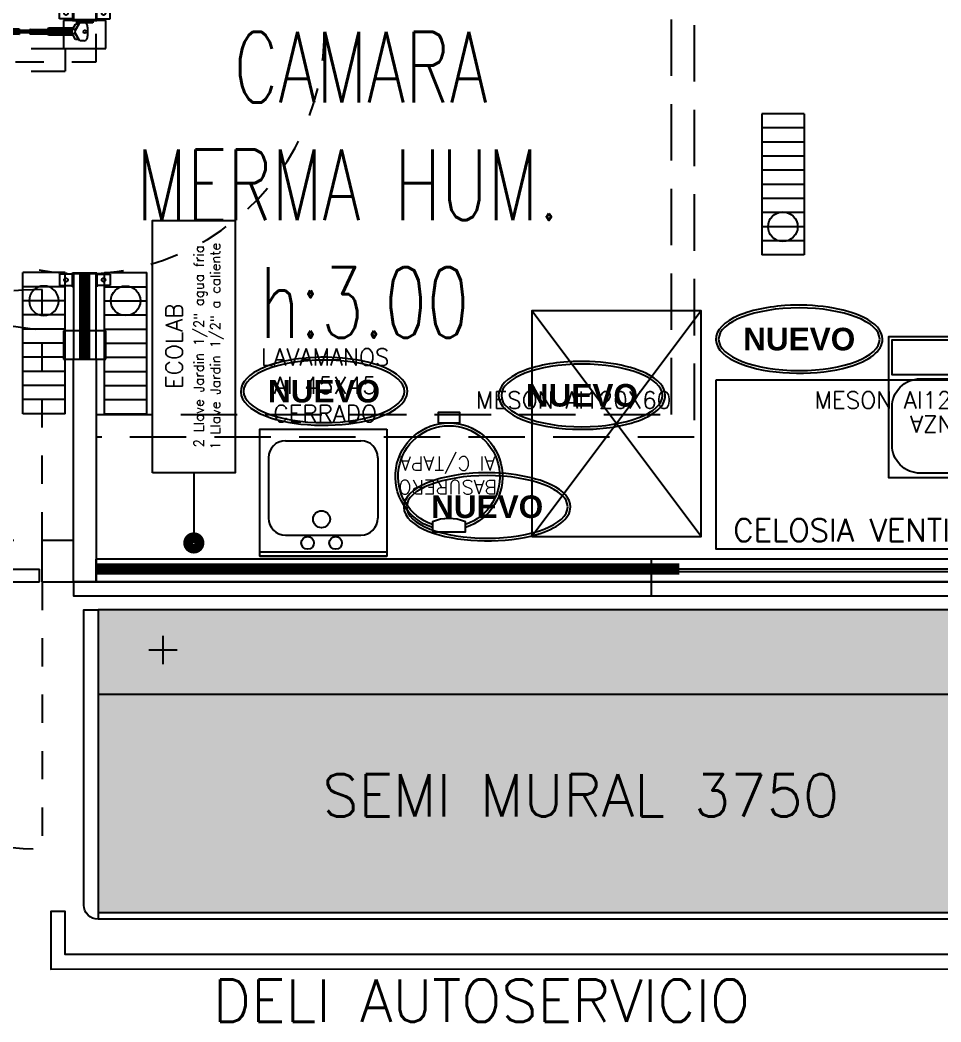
# Model space of a CAD drawing. Header units: millimetres. Extents: x 340 to 1003762, y 22 to 362022.
# Drawn here: x 406.991 to 410.256, y 86.413 to 89.963 of the extents above; entities that cross this region are included whole.
import ezdxf
from ezdxf.enums import TextEntityAlignment as Align
from ezdxf.xclip import XClip

# ---------------------------------------------------------------- set-up
doc = ezdxf.new("R2010")
doc.units = ezdxf.units.MM
doc.header["$XCLIPFRAME"] = 0
for name, pattern in [('LSBB_P_002 - PLANTA 1° NIVEL SALA DE VENTAS$0$000_ALTILLO PROPUESTA$0$HIDDEN', [0.375, 0.25, -0.125]), ('LSBB_P_002 - PLANTA 1° NIVEL SALA DE VENTAS$0$CONTINUOS', [0]), ('LSBB_P_002 - PLANTA 1° NIVEL SALA DE VENTAS$0$DASHED', [0.75, 0.5, -0.25]), ('LSBB_P_002 - PLANTA 1° NIVEL SALA DE VENTAS$0$HIDDEN2', [0.1875, 0.125, -0.0625]), ('LSBB_P_002 - PLANTA 1° NIVEL SALA DE VENTAS$0$Z-ARQUITECTURA$0$HIDDEN', [0.375, 0.25, -0.125])]:
    doc.linetypes.add(name, pattern=pattern)
for name, color, linetype in [('LSBB_P_002 - PLANTA 1° NIVEL SALA DE VENTAS$0$1208_Sala de Ventas$0$PROTO_MUEBLES FRIO', 2, 'Continuous'), ('LSBB_P_002 - PLANTA 1° NIVEL SALA DE VENTAS$0$A- TABIQUE TIPO SHAFT', 3, 'Continuous'), ('LSBB_P_002 - PLANTA 1° NIVEL SALA DE VENTAS$0$A-ACTIVOS NUEVOS', 20, 'Continuous'), ('LSBB_P_002 - PLANTA 1° NIVEL SALA DE VENTAS$0$A-Artefactos', 8, 'Continuous'), ('LSBB_P_002 - PLANTA 1° NIVEL SALA DE VENTAS$0$A-DEMOLICIONES', 30, 'LSBB_P_002 - PLANTA 1° NIVEL SALA DE VENTAS$0$DASHED'), ('LSBB_P_002 - PLANTA 1° NIVEL SALA DE VENTAS$0$A-Equipamiento acero inox', 8, 'Continuous'), ('LSBB_P_002 - PLANTA 1° NIVEL SALA DE VENTAS$0$A-Equipos', 8, 'Continuous'), ('LSBB_P_002 - PLANTA 1° NIVEL SALA DE VENTAS$0$A-LAYOUT', 7, 'Continuous'), ('LSBB_P_002 - PLANTA 1° NIVEL SALA DE VENTAS$0$A-MOBILIARIO', 8, 'Continuous'), ('LSBB_P_002 - PLANTA 1° NIVEL SALA DE VENTAS$0$A-MUEBLES FRIO', 2, 'Continuous'), ('LSBB_P_002 - PLANTA 1° NIVEL SALA DE VENTAS$0$A-PANEL CAMARA NUEVO', 10, 'LSBB_P_002 - PLANTA 1° NIVEL SALA DE VENTAS$0$CONTINUOS'), ('LSBB_P_002 - PLANTA 1° NIVEL SALA DE VENTAS$0$A-PUERTAS NUEVAS', 10, 'Continuous'), ('LSBB_P_002 - PLANTA 1° NIVEL SALA DE VENTAS$0$A-SALA DEFENSAS', 9, 'Continuous'), ('LSBB_P_002 - PLANTA 1° NIVEL SALA DE VENTAS$0$A-SE CONSTRUYE RELLENO', 10, 'LSBB_P_002 - PLANTA 1° NIVEL SALA DE VENTAS$0$CONTINUOS'), ('LSBB_P_002 - PLANTA 1° NIVEL SALA DE VENTAS$0$A-TABIQUE-CAMARA', 4, 'Continuous'), ('LSBB_P_002 - PLANTA 1° NIVEL SALA DE VENTAS$0$A-Textos', 2, 'Continuous'), ('LSBB_P_002 - PLANTA 1° NIVEL SALA DE VENTAS$0$A-TRAS-EQPM', 8, 'Continuous'), ('LSBB_P_002 - PLANTA 1° NIVEL SALA DE VENTAS$0$A-VENTANAS', 8, 'Continuous'), ('LSBB_P_002 - PLANTA 1° NIVEL SALA DE VENTAS$0$CANALETA-DESAGUE', 4, 'Continuous'), ('LSBB_P_002 - PLANTA 1° NIVEL SALA DE VENTAS$0$E-TABIQUE-CAMARA', 1, 'Continuous'), ('LSBB_P_002 - PLANTA 1° NIVEL SALA DE VENTAS$0$L-PILETAS EXISTENTES', 8, 'Continuous'), ('LSBB_P_002 - PLANTA 1° NIVEL SALA DE VENTAS$0$LLAVES ECOLAB', 90, 'Continuous'), ('LSBB_P_002 - PLANTA 1° NIVEL SALA DE VENTAS$0$PUERTAS', 2, 'Continuous'), ('XREF', 7, 'Continuous')]:
    doc.layers.add(name, color=color, linetype=linetype)
doc.layers.add('LSBB_P_002 - PLANTA 1° NIVEL SALA DE VENTAS$0$A-SALA-HATCH-DELI', color=7, linetype='Continuous', true_color=0x9d00d1)
doc.styles.add('LSBB_P_002 - PLANTA 1° NIVEL SALA DE VENTAS$0$1208_Sala de Ventas$0$ARQ', font='SIMPLEX.shx')
doc.styles.add('LSBB_P_002 - PLANTA 1° NIVEL SALA DE VENTAS$0$ARIAL', font='')
doc.styles.add('LSBB_P_002 - PLANTA 1° NIVEL SALA DE VENTAS$0$Estilo1', font='GOTHIC.TTF', dxfattribs={"height": 0.24})
doc.styles.add('LSBB_P_002 - PLANTA 1° NIVEL SALA DE VENTAS$0$LQUI-AP-REV11$0$LQUI-E-003$0$ROMANS', font='romans.shx')
doc.styles.add('LSBB_P_002 - PLANTA 1° NIVEL SALA DE VENTAS$0$ROMANS', font='romans')
doc.styles.add('LSBB_P_002 - PLANTA 1° NIVEL SALA DE VENTAS$0$YUDICAD_ROMANS', font='romans.shx')
doc.styles.get('LSBB_P_002 - PLANTA 1° NIVEL SALA DE VENTAS$0$ARIAL').set_extended_font_data('Arial', bold=True)

# ---------------------------------------------------------------- blocks, each defined once
blk = doc.blocks.new('LSBB_P_002 - PLANTA 1° NIVEL SALA DE VENTAS$0$PAI doble')
at = {"layer": 'LSBB_P_002 - PLANTA 1° NIVEL SALA DE VENTAS$0$PUERTAS'}
for p, q in [((0, -0.0662), (0, 0.0662)), ((0.1003, 0.0662, 0.0106), (0, 0.0662, 0.0106)), ((0.1003, -0.0662), (0.1003, 0.0662)), ((1.9003, -0.0662), (1.9003, 0.0662)), ((1.9003, 0.0662, 0.0106), (2.0006, 0.0662, 0.0106)), ((2.0006, -0.0662), (2.0006, 0.0662)), ((0.1003, -0.0662), (0, -0.0662)), ((1.9003, -0.0662), (2.0006, -0.0662))]:
    blk.add_line(p, q, dxfattribs=at)
at = {"layer": 'LSBB_P_002 - PLANTA 1° NIVEL SALA DE VENTAS$0$PUERTAS', "color": 8, "linetype": 'LSBB_P_002 - PLANTA 1° NIVEL SALA DE VENTAS$0$HIDDEN2', "ltscale": 0.5}
blk.add_line((0.1003, 0.0662), (1.9003, 0.0662), dxfattribs=at)
at = {"layer": 'LSBB_P_002 - PLANTA 1° NIVEL SALA DE VENTAS$0$PUERTAS', "color": 2, "ltscale": 0.5}
for p, q in [((1.0003, -0.0264), (0.1083, -0.0264)), ((0.1083, -0.0662), (0.1083, -0.0264)), ((1.0003, -0.0264), (1.8924, -0.0264)), ((1.0003, -0.0662), (1.0003, -0.0264)), ((1.0003, -0.0662), (1.0003, -0.0264)), ((1.8924, -0.0662), (1.8924, -0.0264)), ((1.0003, -0.0662), (0.1083, -0.0662)), ((1.0003, -0.0662), (1.8924, -0.0662))]:
    blk.add_line(p, q, dxfattribs=at)
at = {"layer": 'LSBB_P_002 - PLANTA 1° NIVEL SALA DE VENTAS$0$PUERTAS', "color": 4}
for p, q in [((0.233, -0.0192), (0.311, -0.0192)), ((0.233, -0.0192), (0.233, -0.0264)), ((1.7676, -0.0192), (1.6896, -0.0192)), ((1.7676, -0.0192), (1.7676, -0.0264)), ((0.233, -0.0734), (0.233, -0.0662)), ((0.233, -0.0734), (0.311, -0.0734)), ((1.7676, -0.0734), (1.6896, -0.0734)), ((1.7676, -0.0734), (1.7676, -0.0662))]:
    blk.add_line(p, q, dxfattribs=at)
at = {"layer": 'LSBB_P_002 - PLANTA 1° NIVEL SALA DE VENTAS$0$PUERTAS', "color": 8, "linetype": 'LSBB_P_002 - PLANTA 1° NIVEL SALA DE VENTAS$0$HIDDEN2', "ltscale": 0.5}
for points in [[(0.1003, 0.0662), (0.1003, 0.8657)], [(1.9003, 0.0662), (1.9003, 0.8657)], [(0.1003, -0.0662), (0.1003, -0.9184)], [(1.9003, -0.0662), (1.9003, -0.9184)]]:
    blk.add_lwpolyline(points, dxfattribs=at)
for centre, start, end in [((0.1083, -0.0264), 269.4883, 90.5117), ((1.8924, -0.0264), 89.4883, 270.5117)]:
    blk.add_arc(centre, 0.8921, start, end, dxfattribs=at)
at = {"layer": 'LSBB_P_002 - PLANTA 1° NIVEL SALA DE VENTAS$0$PUERTAS', "color": 4}
for centre, radius, start, end in [((1.0588, -3.6376, 0.0106), 3.6961, 91.932, 98.2415), ((0.9324, 0.0078, 0.0106), 0.0487, 315.4476, 87.9321), ((1.0682, 0.0078, 0.0106), 0.0487, 92.0679, 224.5524), ((0.987, -1.4252, 0.0106), 1.4838, 76.971, 86.9312), ((0.2234, 1.0847, 0.0106), 1.1073, 274.5376, 286.0166), ((1.8346, 3.0659, 0.0106), 3.0885, 260.4367, 267.3083), ((0.2234, -1.1773, 0.0106), 1.1073, 73.9834, 85.4624), ((0.9324, -0.1004, 0.0106), 0.0487, 272.0679, 44.5524), ((1.0682, -0.1004, 0.0106), 0.0487, 135.4476, 267.9321), ((1.8346, -3.1585, 0.0106), 3.0885, 92.6917, 99.5633), ((1.0588, 3.545, 0.0106), 3.6961, 261.7585, 268.068), ((0.987, 1.3326, 0.0106), 1.4838, 273.0688, 283.029)]:
    blk.add_arc(centre, radius, start, end, dxfattribs=at)
blk = doc.blocks.new('LSBB_P_002 - PLANTA 1° NIVEL SALA DE VENTAS$0$A$C0C1D28A6')
at = {"color": 8}
blk.add_circle((0.4, 0.075), 0.0524, dxfattribs=at)
at = {"layer": 'LSBB_P_002 - PLANTA 1° NIVEL SALA DE VENTAS$0$CANALETA-DESAGUE', "color": 8}
for p, q in [((0, 0.15), (0.5, 0.15)), ((0, 0.15), (0, 0)), ((0.05, 0.15), (0.05, 0)), ((0.1, 0.15), (0.1, 0)), ((0.15, 0.15), (0.15, 0)), ((0.2, 0.15), (0.2, 0)), ((0.25, 0.15), (0.25, 0)), ((0.3, 0.15), (0.3, 0)), ((0.35, 0.15), (0.35, 0)), ((0.4, 0.15), (0.4, 0)), ((0.45, 0.15), (0.45, 0)), ((0.5, 0.15), (0.5, 0)), ((0, 0), (0.5, 0))]:
    blk.add_line(p, q, dxfattribs=at)
blk = doc.blocks.new('LSBB_P_002 - PLANTA 1° NIVEL SALA DE VENTAS$0$BALANZA')
at = {"layer": 'LSBB_P_002 - PLANTA 1° NIVEL SALA DE VENTAS$0$A-Equipos'}
for points in [[(-0.2386, 0.2033), (0.2614, 0.2033), (0.2614, -0.2967), (-0.2386, -0.2967)], [(-0.2281, -0.1607), (0.2504, -0.1607), (0.2504, -0.2848), (-0.2281, -0.2848)]]:
    blk.add_lwpolyline(points, close=True, dxfattribs=at)
blk.add_lwpolyline([(-0.1296, 0.1873), (0.1504, 0.1873, -0.414214), (0.2504, 0.0873), (0.2504, -0.0471, -0.414214), (0.1504, -0.1471), (-0.1296, -0.1471, -0.414214), (-0.2296, -0.0471), (-0.2296, 0.0873, -0.414214)], format="xyb", close=True, dxfattribs=at)
at = {"layer": 'LSBB_P_002 - PLANTA 1° NIVEL SALA DE VENTAS$0$A-Equipos', "insert": (0.0141, 0.0437), "char_height": 0.06, "width": 2.665849, "attachment_point": 2, "style": 'LSBB_P_002 - PLANTA 1° NIVEL SALA DE VENTAS$0$Estilo1'}
blk.add_mtext('{\\Fromans|c0;BALANZA}', dxfattribs=at)
blk = doc.blocks.new('LSBB_P_002 - PLANTA 1° NIVEL SALA DE VENTAS$0$Basurero a.inox con tapa')
at = {"layer": 'LSBB_P_002 - PLANTA 1° NIVEL SALA DE VENTAS$0$A-TRAS-EQPM'}
blk.add_lwpolyline([(36252.54, -6635.72), (36256.2, -6635.72), (36256.2, -6647.33), (36252.54, -6647.33)], dxfattribs=at)
blk.add_lwpolyline([(36217.61, -6637.72), (36217.61, -6645.33), (36213.95, -6645.33), (36213.95, -6637.72)], close=True, dxfattribs=at)
at = {"layer": 'LSBB_P_002 - PLANTA 1° NIVEL SALA DE VENTAS$0$A-TRAS-EQPM', "ltscale": 3}
for radius, start, end in [(19, 17.787, 342.213), (18, 18.8112, 341.1888)]:
    blk.add_arc((36236.61, -6641.52), radius, start, end, dxfattribs=at)
at = {"layer": 'LSBB_P_002 - PLANTA 1° NIVEL SALA DE VENTAS$0$A-TRAS-EQPM'}
blk.add_arc((36266.36, -6641.52), 14.99, 157.2212, 202.7788, dxfattribs=at)
blk = doc.blocks.new('LSBB_P_002 - PLANTA 1° NIVEL SALA DE VENTAS$0$BAS')
at = {"layer": 'LSBB_P_002 - PLANTA 1° NIVEL SALA DE VENTAS$0$A-TRAS-EQPM', "linetype": 'Continuous', "extrusion": (0, 0, -1), "xscale": 0.01, "yscale": 0.01, "zscale": -0.01}
blk.add_blockref('LSBB_P_002 - PLANTA 1° NIVEL SALA DE VENTAS$0$Basurero a.inox con tapa', (-813.2584, 115.2507), dxfattribs=at)
at = {"layer": 'LSBB_P_002 - PLANTA 1° NIVEL SALA DE VENTAS$0$A-MOBILIARIO', "ltscale": 0.25, "insert": (450.9047, 48.8395), "char_height": 0.05, "width": 1.146377, "attachment_point": 5, "rotation": 90, "style": 'LSBB_P_002 - PLANTA 1° NIVEL SALA DE VENTAS$0$ROMANS'}
blk.add_mtext('\\A1;BASURERO\\PAI C/TAPA', dxfattribs=at)
blk = doc.blocks.new('LSBB_P_002 - PLANTA 1° NIVEL SALA DE VENTAS$0$LLAVE ECOLAB')
at = {"layer": 'LSBB_P_002 - PLANTA 1° NIVEL SALA DE VENTAS$0$LLAVES ECOLAB', "color": 8}
blk.add_lwpolyline([(-1.5014, 0.5435), (-1.5014, 1.4369), (-1.2086, 1.4369), (-1.2086, 0.5435)], close=True, dxfattribs=at)
for points in [[(-1.355, 0.5435), (-1.355, 0.2948)], [(-1.355, 0.5107), (-1.355, 0.2948)]]:
    blk.add_lwpolyline(points, dxfattribs=at)
at = {"layer": 'LSBB_P_002 - PLANTA 1° NIVEL SALA DE VENTAS$0$LLAVES ECOLAB', "color": 8, "const_width": 0.035}
blk.add_lwpolyline([(-1.375, 0.2948, 1), (-1.335, 0.2948, 1)], format="xyb", close=True, dxfattribs=at)
blk.add_lwpolyline([(-1.375, 0.2948, 1), (-1.335, 0.2948, 1)], format="xyb", close=True, dxfattribs=at)
at = {"layer": 'LSBB_P_002 - PLANTA 1° NIVEL SALA DE VENTAS$0$A-MOBILIARIO', "ltscale": 0.25, "insert": (-1.3522, 0.9916), "char_height": 0.06, "width": 1.146377, "attachment_point": 5, "rotation": 90, "style": 'LSBB_P_002 - PLANTA 1° NIVEL SALA DE VENTAS$0$ROMANS'}
blk.add_mtext('\\A1;ECOLAB\\P{\\H0.58333x;2 Llave Jardin 1/2" agua fria\\P1 Llave Jardin 1/2" a caliente}', dxfattribs=at)
blk = doc.blocks.new('LSBB_P_002 - PLANTA 1° NIVEL SALA DE VENTAS$0$Z-ARQUITECTURA$0$PUERTA POLICARBONATO 90')
at = {"color": 8, "linetype": 'LSBB_P_002 - PLANTA 1° NIVEL SALA DE VENTAS$0$Z-ARQUITECTURA$0$HIDDEN', "ltscale": 0.2}
for p, q in [((-0.0424, 0.05), (-0.0424, 0.003)), ((-0.0024, 0.05), (-0.0424, 0.05)), ((-0.0024, 0.003), (-0.0024, 0.05)), ((0.9024, 0.05, 0), (0.9424, 0.05, 0)), ((0.9024, 0.003, 0), (0.9024, 0.05, 0)), ((0.9424, 0.05, 0), (0.9424, 0.003, 0)), ((-0.0424, -0.13), (-0.0424, -0.083)), ((-0.0024, -0.083), (-0.0024, -0.13)), ((0.9024, -0.083, 0), (0.9024, -0.13, 0)), ((0.9424, -0.13, 0), (0.9424, -0.083, 0)), ((-0.0024, -0.13), (-0.0424, -0.13)), ((0.9024, -0.13, 0), (0.9424, -0.13, 0))]:
    blk.add_line(p, q, dxfattribs=at)
for p, q in [((0.003, 0.003), (-0.047, 0.003)), ((-0.047, 0), (-0.047, 0.003)), ((0, 0), (-0.047, 0)), ((0, -0.08), (0, 0)), ((0.003, -0.083), (0.003, 0.003)), ((0.897, -0.083), (0.897, 0.003)), ((0.897, 0.003), (0.947, 0.003)), ((0.9, -0.08), (0.9, 0)), ((0.9, 0), (0.947, 0)), ((0.947, 0, 0), (0.947, 0.003, 0)), ((0.003, -0.011), (0.003, -0.069)), ((0.003, -0.011), (0.011, -0.011)), ((0.011, -0.011), (0.011, -0.069)), ((0.011, -0.0335), (0.0157, -0.0335)), ((0.011, -0.0335), (0.011, -0.0465)), ((0.059, -0.0297), (0.027, -0.0297)), ((0.003, -0.069), (0.011, -0.069)), ((0.011, -0.0417), (0.011, -0.0577)), ((0.043, -0.0757), (0.011, -0.0577)), ((0.016, -0.0616), (0.016, -0.0731)), ((0.0355, -0.0726), (0.016, -0.0616)), ((0.075, -0.0577), (0.043, -0.0757)), ((0.07, -0.0616), (0.0505, -0.0726)), ((0.07, -0.0616), (0.07, -0.0731)), ((0.075, -0.0417), (0.075, -0.0577)), ((-0.047, -0.08), (0, -0.08)), ((-0.047, -0.083), (-0.047, -0.08)), ((-0.047, -0.083), (0.003, -0.083)), ((0.0305, -0.0813), (0.016, -0.0731)), ((0.0305, -0.0813), (0.0305, -0.1691)), ((0.0355, -0.0726), (0.0355, -0.1721)), ((0.0355, -0.0743), (0.0355, -0.1713)), ((0.0355, -0.0853), (0.0505, -0.0853)), ((0.0405, -0.0853), (0.0405, -0.8998)), ((0.0455, -0.0853), (0.0455, -0.8998)), ((0.0505, -0.0726), (0.0505, -0.1721)), ((0.0505, -0.0743), (0.0505, -0.1713)), ((0.07, -0.0731), (0.0555, -0.0813)), ((0.0555, -0.0813), (0.0555, -0.1691)), ((0.947, -0.083), (0.897, -0.083)), ((0.947, -0.08), (0.9, -0.08)), ((0.947, -0.083, 0), (0.947, -0.08, 0)), ((0.0305, -0.1691), (0.0355, -0.1721)), ((0.0555, -0.1691), (0.0505, -0.1721)), ((0.0385, -0.8998), (0.0405, -0.8998)), ((0.0405, -0.8998), (0.0455, -0.8998)), ((0.0475, -0.8998), (0.0455, -0.8998))]:
    blk.add_line(p, q)
at = {"color": 8, "linetype": 'LSBB_P_002 - PLANTA 1° NIVEL SALA DE VENTAS$0$Z-ARQUITECTURA$0$HIDDEN', "ltscale": 0.3}
for p, q in [((0.15, 0), (0, 0)), ((0.15, -0.6855), (0.15, 0))]:
    blk.add_line(p, q, dxfattribs=at)
at = {"color": 8}
for p, q in [((0.0355, -0.2323), (0.0355, -0.0853)), ((0.0375, -0.2323), (0.0375, -0.0853)), ((0.0485, -0.2323), (0.0485, -0.0853)), ((0.0505, -0.2323), (0.0505, -0.0853)), ((0.0355, -0.2323), (0.0375, -0.2323)), ((0.0385, -0.2353), (0.0385, -0.8998)), ((0.0385, -0.2353), (0.0405, -0.2353)), ((0.0455, -0.2353), (0.0475, -0.2353)), ((0.0475, -0.2353), (0.0475, -0.8998)), ((0.0485, -0.2323), (0.0505, -0.2323)), ((0.0324, -0.2725), (0.0385, -0.2725)), ((0.0475, -0.2723), (0.0523, -0.2723)), ((0.0335, -0.7811), (0.0385, -0.7811)), ((0.0335, -0.8145), (0.0335, -0.7811)), ((0.0385, -0.7811), (0.0385, -0.8195)), ((0.0525, -0.7811), (0.0475, -0.7811)), ((0.0475, -0.7811), (0.0475, -0.8195)), ((0.0525, -0.8145), (0.0525, -0.7811))]:
    blk.add_line(p, q, dxfattribs=at)
at = {"color": 8, "linetype": 'LSBB_P_002 - PLANTA 1° NIVEL SALA DE VENTAS$0$Z-ARQUITECTURA$0$HIDDEN', "ltscale": 0.2}
for centre in [(-0.0224, 0.0265), (0.9224, 0.0265, 0), (-0.0224, -0.1065), (0.9224, -0.1065, 0)]:
    blk.add_circle(centre, 0.0065, dxfattribs=at)
blk.add_circle((0.043, -0.04), 0.005)
at = {"color": 8, "linetype": 'LSBB_P_002 - PLANTA 1° NIVEL SALA DE VENTAS$0$Z-ARQUITECTURA$0$HIDDEN', "ltscale": 0.3}
blk.add_arc((0.0467, -0.0455, 0), 0.8544, 268.991, 92.0144, dxfattribs=at)
for centre, start, end in [((0.0257, -0.0447), 85.2268, 168.513), ((0.0603, -0.0447), 11.487, 94.7732)]:
    blk.add_arc(centre, 0.015, start, end)
at = {"color": 8}
for centre, radius, start, end in [((0.0388, -0.232), 0.00328, 184.6795, 265.3205), ((0.0408, -0.232), 0.00328, 184.6795, 265.3205), ((0.0452, -0.232), 0.00328, 274.6795, 355.3205), ((0.0472, -0.232), 0.00328, 274.6795, 355.3205), ((-0.6253, -0.2832), 0.6578, 338.0387, 0.9306), ((-0.6303, -0.2794), 0.6689, 337.9797, 0.5924), ((0.6876, -0.2876), 0.6402, 178.6267, 202.2426), ((0.71, -0.2829), 0.6578, 179.0694, 201.9613), ((0.6694, -0.7975), 0.7342, 158.5459, 181.7179), ((0.6694, -0.7975), 0.7292, 158.5517, 181.7272), ((-0.5834, -0.7975), 0.7292, 358.2728, 21.4483), ((-0.5834, -0.7975), 0.7342, 358.2821, 21.4541), ((-0.0129, -0.8181), 0.0466, 181.1194, 4.478), ((0.0989, -0.8181), 0.0466, 175.522, 358.8806), ((-0.013, -0.8182), 0.0515, 181.4341, 358.5659), ((0.099, -0.8182), 0.0515, 181.4341, 358.5659)]:
    blk.add_arc(centre, radius, start, end, dxfattribs=at)
blk = doc.blocks.new('LSBB_P_002 - PLANTA 1° NIVEL SALA DE VENTAS$0$A$C529333AF')
at = {"layer": 'LSBB_P_002 - PLANTA 1° NIVEL SALA DE VENTAS$0$A-ACTIVOS NUEVOS', "extrusion": (0, 0, -1)}
blk.add_ellipse((0, 0), major_axis=(0.2855, 0), ratio=0.388575, dxfattribs=at)
at = {"layer": 'LSBB_P_002 - PLANTA 1° NIVEL SALA DE VENTAS$0$A-ACTIVOS NUEVOS'}
blk.add_open_spline([(0.2955, 0), (0.2955, -0.021), (0.2828, -0.0409), (0.2407, -0.0737), (0.2108, -0.0875), (0.0693, -0.1291), (-0.0893, -0.1272), (-0.2453, -0.0748), (-0.2842, -0.048), (-0.3027, 0.019), (-0.2777, 0.0523), (-0.188, 0.0987), (-0.1218, 0.1143), (0.0524, 0.1263), (0.163, 0.1102), (0.2698, 0.0572), (0.2955, 0.0303), (0.2955, 0)], degree=3, knots=[0, 0, 0, 0, 0.461791, 0.461791, 0.923583, 0.923583, 2.283227, 2.283227, 3.034626, 3.034626, 3.786024, 3.786024, 4.537423, 4.537423, 5.618495, 5.618495, 6.283185, 6.283185, 6.283185, 6.283185], dxfattribs=at)
at = {"layer": 'LSBB_P_002 - PLANTA 1° NIVEL SALA DE VENTAS$0$A-ACTIVOS NUEVOS', "insert": (0, 0), "char_height": 0.08, "attachment_point": 5, "style": 'LSBB_P_002 - PLANTA 1° NIVEL SALA DE VENTAS$0$ARIAL'}
blk.add_mtext_dynamic_manual_height_columns('NUEVO', width=0.536552, gutter_width=0.7, heights=[0], dxfattribs=at)
blk = doc.blocks.new('LSBB_P_002 - PLANTA 1° NIVEL SALA DE VENTAS$0$1208_Sala de Ventas$0$SEMI MURAL 3750_X_1096')
h = blk.add_hatch(color=256)
h.dxf.hatch_style = 1
h.paths.add_polyline_path([(-3176.65, -4446.75), (-3176.65, -4416.75), (-3551.65, -4416.75), (-3551.65, -4446.75)])
h.paths.add_polyline_path([(-3551.65, -4446.75), (-3551.65, -4524.15), (-3176.65, -4524.15), (-3176.65, -4446.75)])
h.paths.add_polyline_path([(-3476.2, -4498.71), (-3294.69, -4498.71), (-3294.69, -4466.33), (-3476.2, -4466.33)], flags=24)
at = {"layer": 'LSBB_P_002 - PLANTA 1° NIVEL SALA DE VENTAS$0$1208_Sala de Ventas$0$PROTO_MUEBLES FRIO'}
for p, q in [((-3176.65, -4416.75), (-3551.65, -4416.75)), ((-3551.65, -4416.75), (-3551.65, -4524.15)), ((-3551.65, -4416.75), (-3551.65, -4524.15)), ((-3551.65, -4416.75), (-3551.65, -4526.35)), ((-3528.65, -4425.97), (-3528.65, -4435.97)), ((-3523.65, -4430.97), (-3533.65, -4430.97)), ((-3176.65, -4446.75), (-3551.65, -4446.75)), ((-3176.65, -4524.15), (-3551.65, -4524.15)), ((-3176.65, -4526.35), (-3551.65, -4526.35))]:
    blk.add_line(p, q, dxfattribs=at)
at = {"color": 7, "insert": (-3472.17, -4474.99), "char_height": 15, "width": 239.1645, "attachment_point": 1, "style": 'LSBB_P_002 - PLANTA 1° NIVEL SALA DE VENTAS$0$1208_Sala de Ventas$0$ARQ'}
blk.add_mtext('SEMI MURAL 3750', dxfattribs=at)
blk = doc.blocks.new('LSBB_P_002 - PLANTA 1° NIVEL SALA DE VENTAS$0$SVLY')
at = {"layer": 'LSBB_P_002 - PLANTA 1° NIVEL SALA DE VENTAS$0$A-MUEBLES FRIO', "linetype": 'Continuous', "elevation": 0.0012, "flags": 128}
blk.add_lwpolyline([(1022.5565, 302.693), (1022.5565, 301.597, -0.414214), (1022.5065, 301.647), (1022.5065, 302.693)], format="xyb", close=True, dxfattribs=at)
at = {"layer": 'LSBB_P_002 - PLANTA 1° NIVEL SALA DE VENTAS$0$A-SALA DEFENSAS', "color": 1, "linetype": 'Continuous', "flags": 128}
blk.add_lwpolyline([(1031.419, 301.472), (1022.4395, 301.472), (1022.4395, 301.6243), (1022.3895, 301.6243), (1022.3895, 301.4198), (1031.419, 301.4206)], dxfattribs=at)
at = {"layer": 'LSBB_P_002 - PLANTA 1° NIVEL SALA DE VENTAS$0$A-SALA-HATCH-DELI', "xscale": 0.01, "yscale": 0.01, "zscale": 0.01}
blk.add_blockref('LSBB_P_002 - PLANTA 1° NIVEL SALA DE VENTAS$0$1208_Sala de Ventas$0$SEMI MURAL 3750_X_1096', (1058.073, 346.8605, 0.0012), dxfattribs=at)
at = {"layer": 'LSBB_P_002 - PLANTA 1° NIVEL SALA DE VENTAS$0$A-Textos', "linetype": 'LSBB_P_002 - PLANTA 1° NIVEL SALA DE VENTAS$0$HIDDEN2', "style": 'LSBB_P_002 - PLANTA 1° NIVEL SALA DE VENTAS$0$YUDICAD_ROMANS'}
blk.add_text('DELI AUTOSERVICIO', height=0.15, dxfattribs=at).set_placement((1023.9155, 301.3077), align=Align.MIDDLE_CENTER)
blk = doc.blocks.new('LSBB_P_002 - PLANTA 1° NIVEL SALA DE VENTAS$0$DEMOL')
at = {"layer": 'LSBB_P_002 - PLANTA 1° NIVEL SALA DE VENTAS$0$A-DEMOLICIONES', "linetype": 'LSBB_P_002 - PLANTA 1° NIVEL SALA DE VENTAS$0$000_ALTILLO PROPUESTA$0$HIDDEN', "ltscale": 0.8}
for p, q in [((1024.6695, 305.0656), (1024.6695, 303.3056)), ((1024.5895, 303.3856), (1024.5895, 304.9856)), ((1022.5843, 304.7818), (1022.4347, 304.7818)), ((1022.4347, 304.7818), (1022.4347, 304.6818)), ((1022.4695, 304.7818), (1022.5495, 304.7818)), ((1022.5843, 304.6818), (1022.5843, 304.7818)), ((1021.4195, 304.6818), (1022.4397, 304.6818)), ((1022.4347, 304.6818), (1022.5843, 304.6818)), ((1022.4397, 304.6818), (1022.4397, 304.6018)), ((1021.4195, 304.6018), (1022.4397, 304.6018)), ((1022.5843, 303.6818), (1022.4347, 303.6818)), ((1022.4347, 303.6818), (1022.4347, 303.5818)), ((1022.5843, 303.5818), (1022.5843, 303.6818)), ((1022.4347, 303.5818), (1022.5843, 303.5818)), ((1022.4695, 303.5818), (1022.5495, 303.5818)), ((1022.5495, 303.3856), (1024.5895, 303.3856)), ((1024.6695, 303.3056), (1022.5495, 303.3056))]:
    blk.add_line(p, q, dxfattribs=at)
blk.add_arc((1022.4366, 304.704), 1.0222, 185.7395, 270.172, dxfattribs=at)
at = {"layer": 'LSBB_P_002 - PLANTA 1° NIVEL SALA DE VENTAS$0$A-DEMOLICIONES', "linetype": 'LSBB_P_002 - PLANTA 1° NIVEL SALA DE VENTAS$0$000_ALTILLO PROPUESTA$0$HIDDEN', "ltscale": 0.8, "style": 'LSBB_P_002 - PLANTA 1° NIVEL SALA DE VENTAS$0$ROMANS', "width": 0.7}
for s, p in [('CAMARA', (1023.038, 304.491, 0)), ('MERMA HUM.', (1022.6922, 304.0743, 0)), ('h:3.00', (1023.1297, 303.6576, 0))]:
    blk.add_text(s, height=0.25, dxfattribs=at).set_placement(p)
blk = doc.blocks.new('LSBB_P_002 - PLANTA 1° NIVEL SALA DE VENTAS', base_point=(223.5696, 14.2202))
at = {"layer": 'LSBB_P_002 - PLANTA 1° NIVEL SALA DE VENTAS$0$A- TABIQUE TIPO SHAFT'}
blk.add_lwpolyline([(822.4695, 302.7926), (822.4695, 302.7426), (831.4507, 302.7426), (831.4507, 302.7935)], close=True, dxfattribs=at)
at = {"layer": 'LSBB_P_002 - PLANTA 1° NIVEL SALA DE VENTAS$0$A-ACTIVOS NUEVOS', "extrusion": (0, 0, -1)}
for centre in [(823.3575, 303.4674), (823.9358, 303.058)]:
    blk.add_ellipse(centre, major_axis=(0.2855, 0), ratio=0.388575, dxfattribs=at)
at = {"layer": 'LSBB_P_002 - PLANTA 1° NIVEL SALA DE VENTAS$0$A-ACTIVOS NUEVOS'}
for points in [[(823.653, 303.4674), (823.653, 303.4463), (823.6403, 303.4265), (823.5982, 303.3936), (823.5684, 303.3798), (823.4268, 303.3383), (823.2683, 303.3402), (823.1122, 303.3926), (823.0733, 303.4194), (823.0548, 303.4863), (823.0799, 303.5197), (823.1696, 303.5661), (823.2358, 303.5817), (823.4099, 303.5937), (823.5206, 303.5775), (823.6273, 303.5246), (823.653, 303.4977), (823.653, 303.4674)], [(824.2312, 303.058), (824.2312, 303.037), (824.2185, 303.0172), (824.1764, 302.9843), (824.1466, 302.9705), (824.005, 302.9289), (823.8465, 302.9309), (823.6904, 302.9832), (823.6515, 303.0101), (823.633, 303.077), (823.6581, 303.1104), (823.7478, 303.1567), (823.814, 303.1723), (823.9881, 303.1843), (824.0988, 303.1682), (824.2055, 303.1153), (824.2312, 303.0883), (824.2312, 303.058)]]:
    blk.add_open_spline(points, degree=3, knots=[0, 0, 0, 0, 0.461791, 0.461791, 0.923583, 0.923583, 2.283227, 2.283227, 3.034626, 3.034626, 3.786024, 3.786024, 4.537423, 4.537423, 5.618495, 5.618495, 6.283185, 6.283185, 6.283185, 6.283185], dxfattribs=at)
at = {"layer": 'LSBB_P_002 - PLANTA 1° NIVEL SALA DE VENTAS$0$A-Artefactos'}
for p, q in [((823.2209, 303.2923), (823.4884, 303.2923)), ((823.1609, 303.2323), (823.1609, 303.0181)), ((823.5484, 303.2323), (823.5484, 303.0181)), ((823.2209, 302.9581), (823.4884, 302.9581)), ((823.1297, 302.8981), (823.5797, 302.8981)), ((823.1297, 302.8831), (823.5797, 302.8831))]:
    blk.add_line(p, q, dxfattribs=at)
blk.add_lwpolyline([(823.5797, 303.3331), (823.5797, 302.8831), (823.1297, 302.8831), (823.1297, 303.3331)], close=True, dxfattribs=at)
for centre, radius in [((823.349, 303.0142), 0.03), ((823.2993, 302.9305), 0.0225), ((823.3987, 302.9305), 0.0225)]:
    blk.add_circle(centre, radius, dxfattribs=at)
for centre, start, end in [((823.2209, 303.2323), 90, 180), ((823.4884, 303.2323), 0, 90), ((823.2209, 303.0181), 180, 270), ((823.4884, 303.0181), 270, 0)]:
    blk.add_arc(centre, 0.06, start, end, dxfattribs=at)
at = {"layer": 'LSBB_P_002 - PLANTA 1° NIVEL SALA DE VENTAS$0$A-Equipamiento acero inox'}
for p, q in [((824.6943, 303.7527), (824.0943, 302.9527)), ((824.6943, 302.9527), (824.0943, 303.7527))]:
    blk.add_line(p, q, dxfattribs=at)
for points in [[(824.0943, 302.9527), (824.6943, 302.9527), (824.6943, 303.7527), (824.0943, 303.7527)], [(824.7471, 303.5083), (825.9471, 303.5083), (825.9471, 302.9083), (824.7471, 302.9083)]]:
    blk.add_lwpolyline(points, close=True, dxfattribs=at)
at = {"layer": 'LSBB_P_002 - PLANTA 1° NIVEL SALA DE VENTAS$0$A-PANEL CAMARA NUEVO'}
blk.add_lwpolyline([(822.4695, 303.5818), (822.5495, 303.5818), (822.5495, 303.8848), (822.4695, 303.8848)], close=True, dxfattribs=at)
for points in [[(822.5495, 302.7926), (831.4507, 302.7926), (831.4507, 302.8726)], [(831.3707, 302.8726), (822.5495, 302.8726)], [(822.5495, 302.7926), (822.5495, 302.8726)]]:
    blk.add_lwpolyline(points, dxfattribs=at)
at = {"layer": 'LSBB_P_002 - PLANTA 1° NIVEL SALA DE VENTAS$0$A-SE CONSTRUYE RELLENO', "const_width": 0.04}
for points in [[(822.5095, 303.8848), (822.5095, 303.5818)], [(822.5495, 302.838), (824.6176, 302.838)]]:
    blk.add_lwpolyline(points, dxfattribs=at)
at = {"layer": 'LSBB_P_002 - PLANTA 1° NIVEL SALA DE VENTAS$0$A-VENTANAS', "color": 2}
for p, q in [((824.5176, 302.838), (826.6176, 302.838)), ((824.5176, 302.8287), (826.6176, 302.8287))]:
    blk.add_line(p, q, dxfattribs=at)
blk.add_lwpolyline([(824.5176, 302.8726), (824.5176, 302.7426)], dxfattribs=at)
at = {"layer": 'LSBB_P_002 - PLANTA 1° NIVEL SALA DE VENTAS$0$E-TABIQUE-CAMARA'}
for p, q in [((822.4695, 302.7926), (822.4695, 303.5818)), ((822.5495, 303.5818), (822.5495, 303.3856)), ((822.5495, 303.3856), (822.5495, 302.7926)), ((824.6695, 303.3056), (824.6695, 303.3056))]:
    blk.add_line(p, q, dxfattribs=at)
blk.add_lwpolyline([(822.4695, 302.7926), (822.5495, 302.7926)], dxfattribs=at)
at = {"layer": 'LSBB_P_002 - PLANTA 1° NIVEL SALA DE VENTAS$0$A-ACTIVOS NUEVOS'}
for p in [(825.0419, 303.6521), (824.2717, 303.4529)]:
    blk.add_blockref('LSBB_P_002 - PLANTA 1° NIVEL SALA DE VENTAS$0$A$C529333AF', p, dxfattribs=at)
at = {"layer": 'LSBB_P_002 - PLANTA 1° NIVEL SALA DE VENTAS$0$A-DEMOLICIONES'}
blk.add_blockref('LSBB_P_002 - PLANTA 1° NIVEL SALA DE VENTAS$0$DEMOL', (-200, 0), dxfattribs=at)
at = {"layer": 'LSBB_P_002 - PLANTA 1° NIVEL SALA DE VENTAS$0$A-Equipamiento acero inox', "rotation": 180}
blk.add_blockref('LSBB_P_002 - PLANTA 1° NIVEL SALA DE VENTAS$0$BALANZA', (825.6213, 303.3647), dxfattribs=at)
at = {"layer": 'LSBB_P_002 - PLANTA 1° NIVEL SALA DE VENTAS$0$A-Equipamiento acero inox', "color": 0, "rotation": 89.99999999999999}
blk.add_blockref('LSBB_P_002 - PLANTA 1° NIVEL SALA DE VENTAS$0$BAS', (872.636, -147.7267), dxfattribs=at)
at = {"layer": 'LSBB_P_002 - PLANTA 1° NIVEL SALA DE VENTAS$0$A-LAYOUT', "color": 1}
blk.add_blockref('LSBB_P_002 - PLANTA 1° NIVEL SALA DE VENTAS$0$SVLY', (-200, 0), dxfattribs=at)
at = {"layer": 'LSBB_P_002 - PLANTA 1° NIVEL SALA DE VENTAS$0$A-PUERTAS NUEVAS', "rotation": 270.0000011469201}
blk.add_blockref('LSBB_P_002 - PLANTA 1° NIVEL SALA DE VENTAS$0$Z-ARQUITECTURA$0$PUERTA POLICARBONATO 90', (822.5495, 304.7848), dxfattribs=at)
at = {"layer": 'LSBB_P_002 - PLANTA 1° NIVEL SALA DE VENTAS$0$L-PILETAS EXISTENTES'}
for p, rotation in [((824.909, 304.4508), 270), ((822.7293, 303.3883), 90)]:
    blk.add_blockref('LSBB_P_002 - PLANTA 1° NIVEL SALA DE VENTAS$0$A$C0C1D28A6', p, dxfattribs=dict(at, rotation=rotation))
at = {"layer": 'LSBB_P_002 - PLANTA 1° NIVEL SALA DE VENTAS$0$L-PILETAS EXISTENTES', "xscale": -1, "rotation": 270}
blk.add_blockref('LSBB_P_002 - PLANTA 1° NIVEL SALA DE VENTAS$0$A$C0C1D28A6', (822.2897, 303.3883), dxfattribs=at)
at = {"layer": 'LSBB_P_002 - PLANTA 1° NIVEL SALA DE VENTAS$0$LLAVES ECOLAB'}
blk.add_blockref('LSBB_P_002 - PLANTA 1° NIVEL SALA DE VENTAS$0$LLAVE ECOLAB', (824.2511, 302.6354), dxfattribs=at)
at = {"layer": 'LSBB_P_002 - PLANTA 1° NIVEL SALA DE VENTAS$0$PUERTAS', "xscale": 1.111082995531206, "yscale": 1.111082995531206, "zscale": 1.111082995531206}
blk.add_blockref('LSBB_P_002 - PLANTA 1° NIVEL SALA DE VENTAS$0$PAI doble', (820.2466, 302.8661), dxfattribs=at)
at = {"layer": 'LSBB_P_002 - PLANTA 1° NIVEL SALA DE VENTAS$0$A-ACTIVOS NUEVOS', "char_height": 0.08, "attachment_point": 5, "style": 'LSBB_P_002 - PLANTA 1° NIVEL SALA DE VENTAS$0$ARIAL'}
for insert in [(823.3575, 303.4674), (823.9358, 303.058)]:
    blk.add_mtext_dynamic_manual_height_columns('NUEVO', width=0.536552, gutter_width=0.7, heights=[0], dxfattribs=dict(at, insert=insert))
at = {"layer": 'LSBB_P_002 - PLANTA 1° NIVEL SALA DE VENTAS$0$A-Equipamiento acero inox', "char_height": 0.06, "width": 2.665849, "attachment_point": 2, "style": 'LSBB_P_002 - PLANTA 1° NIVEL SALA DE VENTAS$0$Estilo1'}
for insert in [(824.2425, 303.4665), (825.4422, 303.4665)]:
    blk.add_mtext('{\\Fromans|c0;MESON AI120X60}', dxfattribs=dict(at, insert=insert))
at = {"layer": 'LSBB_P_002 - PLANTA 1° NIVEL SALA DE VENTAS$0$A-MOBILIARIO', "ltscale": 0.25, "insert": (823.3619, 303.4888), "char_height": 0.06, "width": 1.146377, "attachment_point": 5, "style": 'LSBB_P_002 - PLANTA 1° NIVEL SALA DE VENTAS$0$ROMANS'}
blk.add_mtext('\\A1;LAVAMANOS\\PAI 45X45\\PCERRADO', dxfattribs=at)
at = {"layer": 'LSBB_P_002 - PLANTA 1° NIVEL SALA DE VENTAS$0$A-TABIQUE-CAMARA', "color": 1, "style": 'LSBB_P_002 - PLANTA 1° NIVEL SALA DE VENTAS$0$LQUI-AP-REV11$0$LQUI-E-003$0$ROMANS'}
blk.add_text('CELOSIA VENTILACION ASADURIA S/DET.', height=0.08, dxfattribs=at).set_placement((824.8083, 302.9356, 0.3071))

msp = doc.modelspace()

# ---------------------------------------------------------------- block references
at = {"layer": 'XREF'}
ref = msp.add_blockref('LSBB_P_002 - PLANTA 1° NIVEL SALA DE VENTAS', (-191.719, -200.5998), dxfattribs=at)
XClip(ref).set_block_clipping_path([(755.454857474, 236.6800249606), (887.3150098981, 333.6713636781)])

doc.saveas('drawing.dxf')
